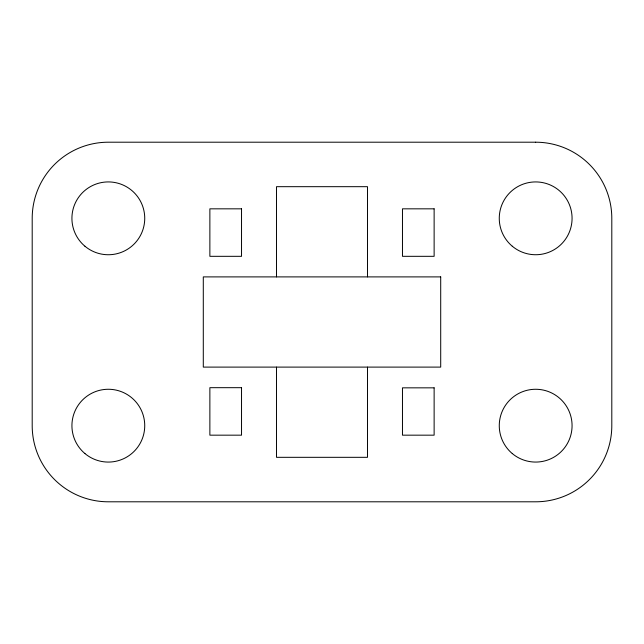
<?xml version="1.0" encoding="UTF-8"?>
<svg xmlns="http://www.w3.org/2000/svg" width="644" height="644" viewBox="0 0 644 644"><rect width="100%" height="100%" fill="white"/><g stroke="black" fill="none" stroke-linecap="round" stroke-linejoin="round"><path stroke-width="0.97" d="M367.491 276.896L367.491 186.68L276.509 186.68L276.509 276.896M367.491 367.104L367.491 457.321L276.509 457.321L276.509 367.104M535.671 142.203L108.329 142.203A76.129 76.129 0 0 0 32.2 218.332L32.2 425.668A76.129 76.129 0 0 0 108.329 501.797L535.671 501.797A76.129 76.129 0 0 0 611.8 425.668L611.8 218.332A76.129 76.129 0 0 0 535.671 142.203M241.532 208.833L209.872 208.833L209.872 256.32L241.532 256.32L241.532 208.833M434.128 208.833L402.468 208.833L402.468 256.32L434.128 256.32L434.128 208.833M440.705 276.896L203.295 276.896L203.295 367.104L440.705 367.104L440.705 276.896M241.532 387.68L209.872 387.68L209.872 435.167L241.532 435.167L241.532 387.68M434.128 387.841L402.468 387.841L402.468 435.167L434.128 435.167L434.128 387.841M512.27 246.217A36.402 36.402 0 0 0 571.518 224.651A36.402 36.402 0 0 0 523.218 184.12A36.402 36.402 0 0 0 512.27 246.217M512.27 453.553A36.402 36.402 0 0 0 571.518 431.987A36.402 36.402 0 0 0 523.218 391.463A36.402 36.402 0 0 0 512.27 453.553M84.928 453.553A36.402 36.402 0 0 0 144.184 431.987A36.402 36.402 0 0 0 95.876 391.463A36.402 36.402 0 0 0 84.928 453.553M84.928 246.217A36.402 36.402 0 0 0 144.184 224.651A36.402 36.402 0 0 0 95.876 184.12A36.402 36.402 0 0 0 84.928 246.217"/></g></svg>
